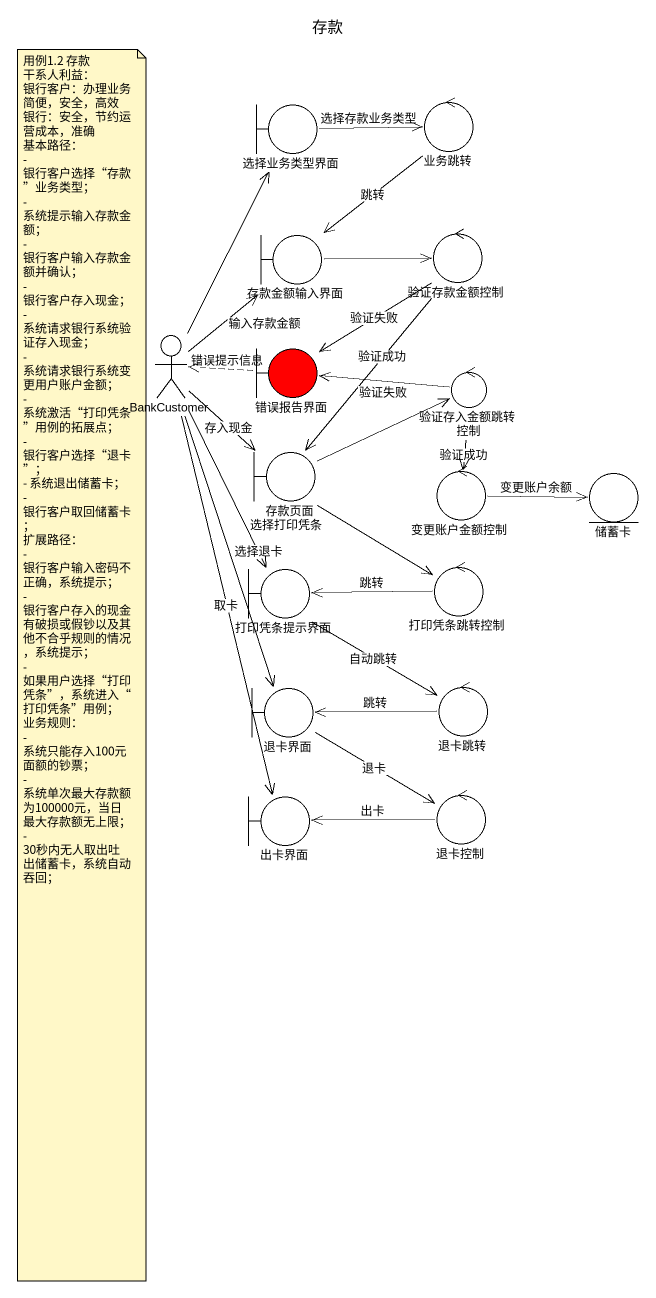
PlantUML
@startuml
title 存款
boundary 选择业务类型界面
control 业务跳转
boundary 存款金额输入界面
control 验证存款金额控制
actor BankCustomer
boundary 错误报告界面 #FF0000
control 验证存入金额跳转控制
boundary 存款页面
control 变更账户金额控制
entity 储蓄卡
boundary 打印凭条提示界面
control 打印凭条跳转控制
boundary 退卡界面
control 退卡跳转
boundary 出卡界面
control 退卡控制
选择业务类型界面 -right-> 业务跳转 : 选择存款业务类型
业务跳转 --> 存款金额输入界面 : 跳转
存款金额输入界面 -right-> 验证存款金额控制
验证存款金额控制 --> 错误报告界面 : 验证失败
验证存款金额控制 --> 存款页面 : 验证成功
BankCustomer -up-> 选择业务类型界面
BankCustomer -up-> 存款金额输入界面 : 输入存款金额
BankCustomer --> 存款页面 : 存入现金
BankCustomer --> 打印凭条提示界面 : 选择打印凭条
BankCustomer --> 退卡界面 : 选择退卡
BankCustomer --> 出卡界面 : 取卡
错误报告界面 .left.> BankCustomer : 错误提示信息
验证存入金额跳转控制 -left-> 错误报告界面 : 验证失败
验证存入金额跳转控制 --> 变更账户金额控制 : 验证成功
存款页面 -right-> 验证存入金额跳转控制
存款页面 --> 打印凭条跳转控制
变更账户金额控制 -right-> 储蓄卡 : 变更账户余额
打印凭条提示界面 --> 退卡跳转 : 自动跳转
打印凭条跳转控制 -left-> 打印凭条提示界面 : 跳转
退卡界面 --> 退卡控制 : 退卡
退卡跳转 -left-> 退卡界面 : 跳转
退卡控制 -left-> 出卡界面 : 出卡
note as N1
  用例1.2 存款
  干系人利益：
  银行客户：办理业务简便，安全，高效
  银行：安全，节约运营成本，准确
  基本路径：
  - 银行客户选择“存款”业务类型；
  - 系统提示输入存款金额；
  - 银行客户输入存款金额并确认；
  - 银行客户存入现金；
  - 系统请求银行系统验证存入现金；
  - 系统请求银行系统变更用户账户金额；
  - 系统激活“打印凭条”用例的拓展点；
  - 银行客户选择“退卡”；
  - 系统退出储蓄卡；
  - 银行客户取回储蓄卡；
  扩展路径：
  - 银行客户输入密码不正确，系统提示；
  - 银行客户存入的现金有破损或假钞以及其他不合乎规则的情况，系统提示；
  - 如果用户选择“打印凭条”，系统进入“打印凭条”用例；
  业务规则：
  - 系统只能存入100元面额的钞票；
  - 系统单次最大存款额为100000元，当日最大存款额无上限；
  - 30秒内无人取出吐出储蓄卡，系统自动吞回；
end note
@enduml
